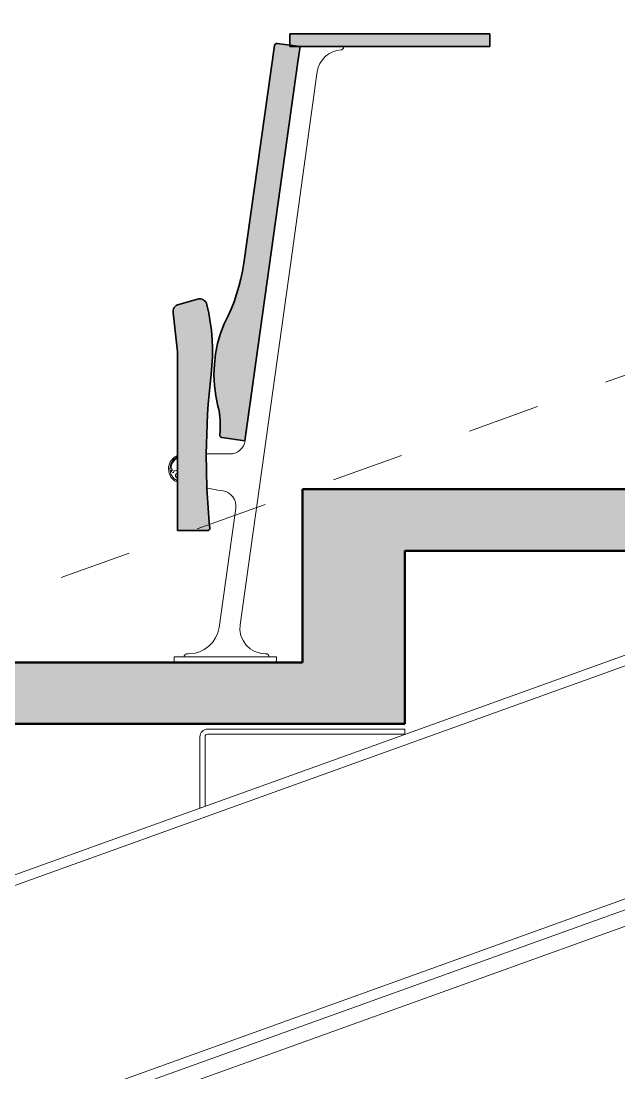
# Model space of a CAD drawing. Header units: millimetres. Extents: x -48147 to 1392261, y -496296 to 18123.
# Drawn here: x 1369408 to 1370575, y -490231 to -488178 of the extents above; entities that cross this region are included whole.
import ezdxf

# ---------------------------------------------------------------- set-up
doc = ezdxf.new("R2010")
doc.units = ezdxf.units.MM
doc.header["$MEASUREMENT"] = 0
doc.linetypes.add('Dashed', pattern=[2822.222233, 1411.111116, -1411.111116])
doc.linetypes.add('Wipeout_Contour', pattern=[1000, 0, -1000])
for name, color, linetype, lineweight in [('2D Layer_Pen_No__1', 7, 'Continuous', 13), ('A-15-M_Beam_Pen_No__87', 8, 'Continuous', 20), ('A-35-M_FFE_Sanitary_Pen_No__1', 7, 'Continuous', 13), ('New_A-35-M_FFE_Fixed_Pen_No__1', 7, 'Continuous', 13)]:
    doc.layers.add(name, color=color, linetype=linetype, lineweight=lineweight)
doc.layers.add('New_A-20-M_Floor_Slab', color=7, linetype='Continuous')
doc.layers.add('New_A-35-M_FFE_Fixed', color=7, linetype='Continuous')
for name, color, linetype, lineweight, true_color in [('New_A-20-M_Floor_Slab_Pen_No__107', 7, 'Continuous', 15, 0xa6a6a6), ('New_A-20-M_Floor_Slab_Pen_No__27', 7, 'Continuous', 50, 0x2a2a2a), ('New_A-20-M_Floor_Slab_Pen_No__29', 7, 'Continuous', 50, 0x2a2a2a), ('New_A-20-M_Floor_Slab_Pen_No__81', 7, 'Continuous', 20, 0x6a6a6a), ('New_A-35-M_FFE_Fixed_Pen_No__104', 7, 'Continuous', 15, 0xa6a6a6), ('New_A-35-M_FFE_Fixed_Pen_No__44', 7, 'Continuous', 35, 0x444444)]:
    doc.layers.add(name, color=color, linetype=linetype, lineweight=lineweight, true_color=true_color)

# ---------------------------------------------------------------- blocks, each defined once
blk = doc.blocks.new('Section Elem_26_1', base_point=(1317838.7, -491795.5))
at = {"layer": 'New_A-20-M_Floor_Slab_Pen_No__107', "linetype": 'Continuous', "lineweight": 0, "true_color": 0x535353}
blk.add_hatch(color=251, dxfattribs=at).paths.add_polyline_path([(1370157.2, -489212), (1369957.2, -489212), (1369957.2, -489430), (1370157.2, -489430)])
at = {"layer": 'New_A-20-M_Floor_Slab_Pen_No__27', "linetype": 'Continuous'}
for p, q in [((1369957.2, -489212), (1369957.2, -489430)), ((1370157.2, -489212), (1370157.2, -489430))]:
    blk.add_line(p, q, dxfattribs=at)
blk = doc.blocks.new('Section Elem_39_1', base_point=(1317838.7, -491795.5))
at = {"layer": 'New_A-35-M_FFE_Fixed_Pen_No__44', "linetype": 'Continuous'}
for p, q in [((1370322.8, -488203.3), (1369932.8, -488203.3)), ((1370322.8, -488203.3), (1370322.8, -488228.3)), ((1369713.8, -488980.2), (1369713.2, -488980.2)), ((1369713.7, -489124.2), (1369713.2, -489124.2)), ((1369713.7, -489124.2), (1369713.7, -489172.7))]:
    blk.add_line(p, q, dxfattribs=at)
at = {"color": 254, "linetype": 'Wipeout_Contour', "lineweight": 0, "ltscale": 63993432.40692092}
blk.add_wipeout([(1369698.5, -489052.2), (1369700.5, -489062.3), (1369706.2, -489070.9), (1369713.2, -489075.5), (1369713.2, -489070.1), (1369712.4, -489070), (1369710.6, -489068.5), (1369709.7, -489066.4), (1369709.9, -489064.1), (1369711.2, -489062.2), (1369713.2, -489061.1), (1369713.2, -489061.1), (1369713.2, -489053.9), (1369713, -489054.2), (1369711.9, -489055.1), (1369710.6, -489055.7), (1369709.2, -489056.1), (1369707.8, -489056.2), (1369706.4, -489056), (1369705.8, -489060.2), (1369700.3, -489057.2), (1369703.5, -489054.4), (1369702.8, -489053.7), (1369702.2, -489053), (1369701.8, -489052.1), (1369701.4, -489051.2), (1369701.2, -489050.3), (1369701.1, -489049.3), (1369701.2, -489048.3), (1369701.4, -489047.4), (1369701.9, -489045.3), (1369702.6, -489043.3), (1369703.4, -489041.4), (1369704.5, -489039.6), (1369705.6, -489037.9), (1369707, -489036.2), (1369708.4, -489034.7), (1369710, -489033.4), (1369711.5, -489032.3), (1369713, -489031.4), (1369713.2, -489031.3), (1369713.2, -489029), (1369706.2, -489033.6), (1369700.5, -489042.2)], dxfattribs=at).dxf.layer = 'New_A-35-M_FFE_Fixed'
at = {"color": 254, "linetype": 'Wipeout_Contour', "lineweight": 0, "ltscale": 5818462.530730408}
blk.add_wipeout([(1369906.7, -489429.3), (1369906.7, -489419.3), (1369706.7, -489419.3), (1369706.7, -489429.3)], dxfattribs=at).dxf.layer = 'New_A-35-M_FFE_Fixed'
at = {"layer": 'New_A-35-M_FFE_Fixed_Pen_No__1', "linetype": 'Continuous'}
blk.add_line((1369706.7, -489429.3), (1369706.7, -489419.3), dxfattribs=at)
at = {"color": 254, "linetype": 'Wipeout_Contour', "lineweight": 0, "ltscale": 139634086.608071}
blk.add_wipeout([(1369726.8, -489417.3), (1369726.7, -489418.3), (1369726.7, -489419.3), (1369891.7, -489419.3), (1369891.7, -489418.3), (1369891.7, -489417.3), (1369891.4, -489416.4), (1369890.9, -489415.5), (1369890.3, -489414.7), (1369889.5, -489414.1), (1369888.7, -489413.6), (1369887.7, -489413.4), (1369886.7, -489413.3), (1369885.2, -489413.3), (1369874.6, -489412.1), (1369864.5, -489408.8), (1369855.3, -489403.3), (1369847.5, -489396.1), (1369841.4, -489387.3), (1369837.3, -489377.5), (1369835.4, -489367), (1369835.7, -489356.4), (1369986.3, -488277.4), (1369988.2, -488269.1), (1369991.5, -488261.1), (1369996.2, -488253.9), (1370002, -488247.5), (1370008.8, -488242.3), (1370016.4, -488238.3), (1370024.5, -488235.6), (1370033.1, -488234.4), (1370034, -488234.3), (1370034.9, -488234), (1370035.7, -488233.5), (1370036.4, -488232.9), (1370037, -488232.1), (1370037.4, -488231.3), (1370037.7, -488230.4), (1370037.8, -488229.4), (1370037.8, -488228.3), (1369952.8, -488228.3), (1369845.4, -488997.4), (1369844.2, -489002.6), (1369842.1, -489007.5), (1369839.1, -489012), (1369835.4, -489015.9), (1369831.1, -489019), (1369826.2, -489021.3), (1369821, -489022.8), (1369815.7, -489023.2), (1369769.7, -489023.2), (1369769.7, -489026.9), (1369769.7, -489030.5), (1369769.7, -489034.1), (1369769.7, -489037.7), (1369769.8, -489041.4), (1369769.8, -489045), (1369769.9, -489048.6), (1369769.9, -489052.2), (1369770, -489056.9), (1369770.1, -489061.6), (1369770.2, -489066.3), (1369770.3, -489071), (1369770.5, -489075.6), (1369770.6, -489080.3), (1369770.8, -489085), (1369771, -489089.7), (1369771, -489089.9), (1369772.5, -489090.2), (1369782.5, -489091.9), (1369792.5, -489093.5), (1369802.5, -489095.2), (1369808.1, -489096.7), (1369813.2, -489099.3), (1369817.8, -489102.8), (1369821.6, -489107.1), (1369824.5, -489112), (1369826.4, -489117.4), (1369827.3, -489123.1), (1369827.1, -489128.9), (1369794.6, -489361.6), (1369792.2, -489372), (1369787.9, -489381.9), (1369782, -489390.8), (1369774.5, -489398.5), (1369765.8, -489404.8), (1369756.2, -489409.5), (1369745.8, -489412.3), (1369735.2, -489413.3), (1369731.7, -489413.3), (1369730.8, -489413.4), (1369729.8, -489413.6), (1369729, -489414.1), (1369728.2, -489414.7), (1369727.6, -489415.5), (1369727.1, -489416.4)], dxfattribs=at).dxf.layer = 'New_A-35-M_FFE_Fixed'
at = {"color": 254, "linetype": 'Wipeout_Contour', "lineweight": 0, "ltscale": 21815918.92252384}
blk.add_wipeout([(1369699.3, -489038.5), (1369696.1, -489048.4), (1369696.6, -489058.8), (1369700.7, -489068.3), (1369707.9, -489075.8), (1369713.2, -489078.3), (1369713.2, -489075.5), (1369706.2, -489070.9), (1369700.5, -489062.3), (1369698.5, -489052.2), (1369700.5, -489042.2), (1369706.2, -489033.6), (1369713.2, -489029), (1369713.2, -489025.9), (1369705.7, -489030.4)], dxfattribs=at).dxf.layer = 'New_A-35-M_FFE_Fixed'
at = {"layer": 'New_A-35-M_FFE_Fixed_Pen_No__104', "linetype": 'Continuous'}
for points in [[(1370322.8, -488228.3), (1370322.8, -488203.3), (1369932.8, -488203.3), (1369932.8, -488228.3)], [(1369902.8, -488225.4), (1369902.6, -488226.4), (1369842.7, -488650.8), (1369840.2, -488666.2), (1369837.1, -488681.5), (1369833.3, -488696.6), (1369828.8, -488711.5), (1369823.8, -488726.3), (1369818.1, -488740.8), (1369811.8, -488755), (1369804.9, -488769), (1369797.6, -488788.2), (1369791.8, -488807.9), (1369787.8, -488828), (1369785.4, -488848.4), (1369784.6, -488868.9), (1369785.6, -488889.4), (1369788.2, -488909.7), (1369792.4, -488929.8), (1369794, -488936.6), (1369795.3, -488943.5), (1369796.2, -488950.5), (1369796.8, -488957.5), (1369797.1, -488964.5), (1369797.1, -488971.5), (1369796.7, -488978.5), (1369796, -488985.5), (1369796, -488986.5), (1369796.2, -488987.5), (1369796.5, -488988.4), (1369797, -488989.2), (1369797.7, -488989.9), (1369798.5, -488990.5), (1369799.3, -488990.9), (1369800.3, -488991.1), (1369844.9, -488997.3), (1369948.6, -488258.1), (1369952.8, -488228.3), (1369908.2, -488222.1), (1369907.2, -488222.1), (1369906.3, -488222.2), (1369905.3, -488222.6), (1369904.5, -488223.1), (1369903.8, -488223.7), (1369903.2, -488224.5)]]:
    blk.add_hatch(color=256, dxfattribs=at).paths.add_polyline_path(points)
at = {"layer": 'New_A-35-M_FFE_Fixed_Pen_No__1', "linetype": 'Continuous'}
for p, q in [((1370002, -488247.5), (1369996.2, -488253.9)), ((1370008.8, -488242.3), (1370002, -488247.5)), ((1370016.4, -488238.3), (1370008.8, -488242.3)), ((1370024.5, -488235.6), (1370016.4, -488238.3)), ((1370033.1, -488234.4), (1370024.5, -488235.6)), ((1370034, -488234.3), (1370033.1, -488234.4)), ((1370034.9, -488234), (1370034, -488234.3)), ((1370035.7, -488233.5), (1370034.9, -488234)), ((1370036.4, -488232.9), (1370035.7, -488233.5)), ((1370037, -488232.1), (1370036.4, -488232.9)), ((1370037.4, -488231.3), (1370037, -488232.1)), ((1370037.7, -488230.4), (1370037.4, -488231.3)), ((1370037.8, -488229.4), (1370037.7, -488230.4)), ((1370037.8, -488228.3), (1370037.8, -488229.4)), ((1369925.4, -488424.2), (1369948.6, -488258.1)), ((1369991.5, -488261.1), (1369988.2, -488269.1)), ((1369996.2, -488253.9), (1369991.5, -488261.1)), ((1369985.1, -488285.9), (1369937.7, -488625.9)), ((1369986.3, -488277.4), (1369985.1, -488285.9)), ((1369988.2, -488269.1), (1369986.3, -488277.4)), ((1369898, -488620.3), (1369925.4, -488424.2)), ((1369937.7, -488625.9), (1369835.7, -489356.4)), ((1369851.9, -488951.3), (1369898, -488620.3)), ((1369845.4, -488997.4), (1369851.9, -488951.3)), ((1369842.1, -489007.5), (1369844.2, -489002.6)), ((1369844.2, -489002.6), (1369845.4, -488997.4)), ((1369769.7, -489023.2), (1369815.7, -489023.2)), ((1369815.7, -489023.2), (1369821, -489022.8)), ((1369821, -489022.8), (1369826.2, -489021.3)), ((1369826.2, -489021.3), (1369831.1, -489019)), ((1369831.1, -489019), (1369835.4, -489015.9)), ((1369835.4, -489015.9), (1369839.1, -489012)), ((1369839.1, -489012), (1369842.1, -489007.5)), ((1369772.5, -489090.2), (1369771, -489089.9)), ((1369782.5, -489091.9), (1369772.5, -489090.2)), ((1369792.5, -489093.5), (1369782.5, -489091.9)), ((1369802.5, -489095.2), (1369792.5, -489093.5)), ((1369808.1, -489096.7), (1369802.5, -489095.2)), ((1369813.2, -489099.3), (1369808.1, -489096.7)), ((1369817.8, -489102.8), (1369813.2, -489099.3)), ((1369821.6, -489107.1), (1369817.8, -489102.8)), ((1369824.5, -489112), (1369821.6, -489107.1)), ((1369794.6, -489361.6), (1369827.1, -489128.9)), ((1369826.4, -489117.4), (1369824.5, -489112)), ((1369827.3, -489123.1), (1369826.4, -489117.4)), ((1369827.1, -489128.9), (1369827.3, -489123.1)), ((1369787.9, -489381.9), (1369792.2, -489372)), ((1369792.2, -489372), (1369794.6, -489361.6)), ((1369835.7, -489356.4), (1369835.4, -489367)), ((1369835.4, -489367), (1369837.3, -489377.5)), ((1369774.5, -489398.5), (1369782, -489390.8)), ((1369782, -489390.8), (1369787.9, -489381.9)), ((1369837.3, -489377.5), (1369841.4, -489387.3)), ((1369841.4, -489387.3), (1369847.5, -489396.1)), ((1369847.5, -489396.1), (1369855.3, -489403.3)), ((1369726.7, -489418.3), (1369726.8, -489417.3)), ((1369726.8, -489417.3), (1369727.1, -489416.4)), ((1369727.1, -489416.4), (1369727.6, -489415.5)), ((1369727.6, -489415.5), (1369728.2, -489414.7)), ((1369728.2, -489414.7), (1369729, -489414.1)), ((1369729, -489414.1), (1369729.8, -489413.6)), ((1369729.8, -489413.6), (1369730.8, -489413.4)), ((1369730.8, -489413.4), (1369731.7, -489413.3)), ((1369731.7, -489413.3), (1369735.2, -489413.3)), ((1369735.2, -489413.3), (1369745.8, -489412.3)), ((1369745.8, -489412.3), (1369756.2, -489409.5)), ((1369756.2, -489409.5), (1369765.8, -489404.8)), ((1369765.8, -489404.8), (1369774.5, -489398.5)), ((1369855.3, -489403.3), (1369864.5, -489408.8)), ((1369864.5, -489408.8), (1369874.6, -489412.1)), ((1369874.6, -489412.1), (1369885.2, -489413.3)), ((1369885.2, -489413.3), (1369886.7, -489413.3)), ((1369886.7, -489413.3), (1369887.7, -489413.4)), ((1369887.7, -489413.4), (1369888.7, -489413.6)), ((1369888.7, -489413.6), (1369889.5, -489414.1)), ((1369889.5, -489414.1), (1369890.3, -489414.7)), ((1369890.3, -489414.7), (1369890.9, -489415.5)), ((1369890.9, -489415.5), (1369891.4, -489416.4)), ((1369891.4, -489416.4), (1369891.7, -489417.3)), ((1369891.7, -489417.3), (1369891.7, -489418.3)), ((1369706.7, -489419.3), (1369906.7, -489419.3)), ((1369906.7, -489429.3), (1369706.7, -489429.3)), ((1369726.7, -489419.3), (1369726.7, -489418.3)), ((1369891.7, -489418.3), (1369891.7, -489419.3)), ((1369906.7, -489419.3), (1369906.7, -489429.3))]:
    blk.add_line(p, q, dxfattribs=at)
at = {"layer": 'New_A-35-M_FFE_Fixed_Pen_No__44', "linetype": 'Continuous'}
for p in [(1369932.8, -488203.3), (1370322.8, -488228.3)]:
    blk.add_line(p, (1369932.8, -488228.3), dxfattribs=at)
at = {"layer": 'New_A-35-M_FFE_Fixed_Pen_No__44', "linetype": 'Continuous', "flags": 128}
for points in [[(1369952.8, -488228.3), (1369908.2, -488222.1), (1369907.2, -488222.1), (1369906.3, -488222.2), (1369905.3, -488222.6), (1369904.5, -488223.1), (1369903.8, -488223.7), (1369903.2, -488224.5), (1369902.8, -488225.4), (1369902.6, -488226.4), (1369842.7, -488650.8), (1369840.2, -488666.2), (1369837.1, -488681.5), (1369833.3, -488696.6), (1369828.8, -488711.5), (1369823.8, -488726.3), (1369818.1, -488740.8), (1369811.8, -488755), (1369804.9, -488769), (1369797.6, -488788.2), (1369791.8, -488807.9), (1369787.8, -488828), (1369785.4, -488848.4), (1369784.6, -488868.9), (1369785.6, -488889.4), (1369788.2, -488909.7), (1369792.4, -488929.8), (1369794, -488936.6), (1369795.3, -488943.5), (1369796.2, -488950.5), (1369796.8, -488957.5), (1369797.1, -488964.5), (1369797.1, -488971.5), (1369796.7, -488978.5), (1369796, -488985.5), (1369796, -488986.5), (1369796.2, -488987.5), (1369796.5, -488988.4), (1369797, -488989.2), (1369797.7, -488989.9), (1369798.5, -488990.5), (1369799.3, -488990.9), (1369800.3, -488991.1), (1369844.9, -488997.3)], [(1369952.8, -488228.3), (1369948.6, -488258.1), (1369844.9, -488997.3)]]:
    blk.add_lwpolyline(points, dxfattribs=at)
at = {"color": 254, "linetype": 'Wipeout_Contour', "lineweight": 0, "ltscale": 42177428.34669127}
blk.add_wipeout([(1369703.5, -489054.4), (1369700.3, -489057.2), (1369705.8, -489060.2), (1369706.4, -489056), (1369707.8, -489056.2), (1369709.2, -489056.1), (1369710.6, -489055.7), (1369711.9, -489055.1), (1369713, -489054.2), (1369713.2, -489053.9), (1369713.2, -489031.3), (1369713, -489031.4), (1369711.5, -489032.3), (1369710, -489033.4), (1369708.4, -489034.7), (1369707, -489036.2), (1369705.6, -489037.9), (1369704.5, -489039.6), (1369703.4, -489041.4), (1369702.6, -489043.3), (1369701.9, -489045.3), (1369701.4, -489047.4), (1369701.2, -489048.3), (1369701.1, -489049.3), (1369701.2, -489050.3), (1369701.4, -489051.2), (1369701.8, -489052.1), (1369702.2, -489053), (1369702.8, -489053.7)], dxfattribs=at).dxf.layer = 'New_A-35-M_FFE_Fixed'
at = {"layer": 'New_A-35-M_FFE_Fixed_Pen_No__1', "linetype": 'Continuous'}
for p, q in [((1369705.7, -489030.4), (1369713.2, -489025.9)), ((1369696.1, -489048.4), (1369699.3, -489038.5)), ((1369699.3, -489038.5), (1369705.7, -489030.4)), ((1369700.5, -489042.2), (1369706.2, -489033.6)), ((1369701.1, -489049.3), (1369701.2, -489048.3)), ((1369701.2, -489048.3), (1369701.4, -489047.4)), ((1369701.4, -489047.4), (1369701.9, -489045.3)), ((1369701.9, -489045.3), (1369702.6, -489043.3)), ((1369702.6, -489043.3), (1369703.4, -489041.4)), ((1369703.4, -489041.4), (1369704.5, -489039.6)), ((1369704.5, -489039.6), (1369705.6, -489037.9)), ((1369705.6, -489037.9), (1369707, -489036.2)), ((1369706.2, -489033.6), (1369713.2, -489029)), ((1369707, -489036.2), (1369708.4, -489034.7)), ((1369708.4, -489034.7), (1369710, -489033.4)), ((1369710, -489033.4), (1369711.5, -489032.3)), ((1369711.5, -489032.3), (1369713, -489031.4)), ((1369713, -489031.4), (1369713.2, -489031.3)), ((1369696.6, -489058.8), (1369696.1, -489048.4)), ((1369701.2, -489050.3), (1369701.1, -489049.3))]:
    blk.add_line(p, q, dxfattribs=at)
at = {"color": 254, "linetype": 'Wipeout_Contour', "lineweight": 0, "ltscale": 11635242.82482694}
blk.add_wipeout([(1369709.7, -489066.4), (1369710.6, -489068.5), (1369712.4, -489070), (1369713.2, -489070.1), (1369713.2, -489061.1), (1369713.2, -489061.1), (1369711.2, -489062.2), (1369709.9, -489064.1)], dxfattribs=at).dxf.layer = 'New_A-35-M_FFE_Fixed'
at = {"layer": 'New_A-35-M_FFE_Fixed_Pen_No__104', "linetype": 'Continuous'}
blk.add_hatch(color=256, dxfattribs=at).paths.add_polyline_path([(1369775.8, -489170.3), (1369776.3, -489169.3), (1369776.5, -489168.3), (1369776.5, -489167.3), (1369775.6, -489157.6), (1369774.7, -489147.9), (1369773.9, -489138.2), (1369773.2, -489128.5), (1369772.6, -489118.8), (1369772, -489109.1), (1369771.5, -489099.4), (1369771, -489089.7), (1369770.8, -489085), (1369770.6, -489080.3), (1369770.5, -489075.6), (1369770.3, -489071), (1369770.2, -489066.3), (1369770.1, -489061.6), (1369770, -489056.9), (1369769.9, -489052.2), (1369769.9, -489048.6), (1369769.8, -489045), (1369769.8, -489041.4), (1369769.7, -489037.7), (1369769.7, -489034.1), (1369769.7, -489030.5), (1369769.7, -489026.9), (1369769.7, -489023.2), (1369770, -489003.8), (1369770.5, -488984.3), (1369771.2, -488964.8), (1369772.3, -488945.4), (1369773.6, -488926), (1369775.1, -488906.6), (1369777, -488887.2), (1369779.1, -488867.8), (1369780.7, -488850.8), (1369781.6, -488833.7), (1369781.7, -488816.6), (1369781, -488799.6), (1369779.6, -488782.5), (1369777.5, -488765.5), (1369774.6, -488748.7), (1369771, -488732), (1369770, -488729.1), (1369768.5, -488726.5), (1369766.5, -488724.3), (1369764, -488722.5), (1369761.3, -488721.3), (1369758.3, -488720.6), (1369755.3, -488720.5), (1369752.4, -488721), (1369715.8, -488731.4), (1369713.2, -488732.3), (1369710.9, -488733.7), (1369708.9, -488735.5), (1369707.2, -488737.6), (1369706, -488740), (1369705.2, -488742.6), (1369704.8, -488745.3), (1369705, -488748), (1369713.8, -488823.9), (1369713.8, -488980.2), (1369713.2, -488980.2), (1369713.2, -489112.2), (1369713.2, -489124.2), (1369713.7, -489124.2), (1369713.7, -489172.7), (1369719.7, -489172.7), (1369731.7, -489172.7), (1369771.5, -489172.7), (1369772.6, -489172.6), (1369773.6, -489172.3), (1369774.5, -489171.8), (1369775.2, -489171.1)])
at = {"layer": 'New_A-35-M_FFE_Fixed_Pen_No__1', "linetype": 'Continuous'}
for p, q in [((1369698.5, -489052.2), (1369700.5, -489042.2)), ((1369700.7, -489068.3), (1369696.6, -489058.8)), ((1369700.5, -489062.3), (1369698.5, -489052.2)), ((1369700.3, -489057.2), (1369703.5, -489054.4)), ((1369705.8, -489060.2), (1369700.3, -489057.2)), ((1369706.2, -489070.9), (1369700.5, -489062.3)), ((1369707.9, -489075.8), (1369700.7, -489068.3)), ((1369701.4, -489051.2), (1369701.2, -489050.3)), ((1369701.8, -489052.1), (1369701.4, -489051.2)), ((1369702.2, -489053), (1369701.8, -489052.1)), ((1369702.8, -489053.7), (1369702.2, -489053)), ((1369703.5, -489054.4), (1369702.8, -489053.7)), ((1369706.4, -489056), (1369705.8, -489060.2)), ((1369707.8, -489056.2), (1369706.4, -489056)), ((1369709.2, -489056.1), (1369707.8, -489056.2)), ((1369710.6, -489055.7), (1369709.2, -489056.1)), ((1369709.9, -489064.1), (1369709.7, -489066.4)), ((1369709.7, -489066.4), (1369710.6, -489068.5)), ((1369711.2, -489062.2), (1369709.9, -489064.1)), ((1369711.9, -489055.1), (1369710.6, -489055.7)), ((1369710.6, -489068.5), (1369712.4, -489070)), ((1369713.2, -489061.1), (1369711.2, -489062.2)), ((1369713, -489054.2), (1369711.9, -489055.1)), ((1369713.2, -489053.9), (1369713, -489054.2)), ((1369713.2, -489075.5), (1369706.2, -489070.9)), ((1369713.2, -489078.3), (1369707.9, -489075.8)), ((1369712.4, -489070), (1369713.2, -489070.1))]:
    blk.add_line(p, q, dxfattribs=at)
at = {"layer": 'New_A-35-M_FFE_Fixed_Pen_No__44', "linetype": 'Continuous', "flags": 128}
for points in [[(1369713.7, -489172.7), (1369719.7, -489172.7), (1369731.7, -489172.7), (1369771.5, -489172.7), (1369772.6, -489172.6), (1369773.6, -489172.3), (1369774.5, -489171.8), (1369775.2, -489171.1), (1369775.8, -489170.3), (1369776.3, -489169.3), (1369776.5, -489168.3), (1369776.5, -489167.3), (1369775.6, -489157.6), (1369774.7, -489147.9), (1369773.9, -489138.2), (1369773.2, -489128.5), (1369772.6, -489118.8), (1369772, -489109.1), (1369771.5, -489099.4), (1369771, -489089.7), (1369770.8, -489085), (1369770.6, -489080.3), (1369770.5, -489075.6), (1369770.3, -489071), (1369770.2, -489066.3), (1369770.1, -489061.6), (1369770, -489056.9), (1369769.9, -489052.2), (1369769.9, -489048.6), (1369769.8, -489045), (1369769.8, -489041.4), (1369769.7, -489037.7), (1369769.7, -489034.1), (1369769.7, -489030.5), (1369769.7, -489026.9), (1369769.7, -489023.2), (1369770, -489003.8), (1369770.5, -488984.3), (1369771.2, -488964.8), (1369772.3, -488945.4), (1369773.6, -488926), (1369775.1, -488906.6), (1369777, -488887.2), (1369779.1, -488867.8), (1369780.7, -488850.8), (1369781.6, -488833.7), (1369781.7, -488816.6), (1369781, -488799.6), (1369779.6, -488782.5), (1369777.5, -488765.5), (1369774.6, -488748.7), (1369771, -488732), (1369770, -488729.1), (1369768.5, -488726.5), (1369766.5, -488724.3), (1369764, -488722.5), (1369761.3, -488721.3), (1369758.3, -488720.6), (1369755.3, -488720.5), (1369752.4, -488721), (1369715.8, -488731.4), (1369713.2, -488732.3), (1369710.9, -488733.7), (1369708.9, -488735.5), (1369707.2, -488737.6), (1369706, -488740), (1369705.2, -488742.6), (1369704.8, -488745.3), (1369705, -488748), (1369713.8, -488823.9), (1369713.8, -488980.2)], [(1369713.2, -488980.2), (1369713.2, -489112.2), (1369713.2, -489124.2)]]:
    blk.add_lwpolyline(points, dxfattribs=at)
blk = doc.blocks.new('Section Elem_46_1', base_point=(1317838.7, -491795.5))
at = {"layer": 'New_A-20-M_Floor_Slab_Pen_No__81', "linetype": 'Continuous', "lineweight": 0, "true_color": 0x353535}
blk.add_hatch(color=250, dxfattribs=at).paths.add_polyline_path([(1369017.2, -489430), (1369017.2, -489550), (1370157.2, -489550), (1370157.2, -489430)])
at = {"layer": 'New_A-20-M_Floor_Slab_Pen_No__29', "linetype": 'Continuous'}
for p, q in [((1369017.2, -489430), (1369017.2, -489550)), ((1369957.2, -489430), (1369017.2, -489430)), ((1370157.2, -489430), (1370157.2, -489550)), ((1370157.2, -489550), (1369217.2, -489550))]:
    blk.add_line(p, q, dxfattribs=at)
blk = doc.blocks.new('Section Elem_47_1', base_point=(1317838.7, -491795.5))
at = {"layer": 'New_A-20-M_Floor_Slab_Pen_No__81', "linetype": 'Continuous', "lineweight": 0, "true_color": 0x353535}
blk.add_hatch(color=250, dxfattribs=at).paths.add_polyline_path([(1369957.2, -489092), (1369957.2, -489212), (1371097.2, -489212), (1371097.2, -489092)])
at = {"layer": 'New_A-20-M_Floor_Slab_Pen_No__29', "linetype": 'Continuous'}
for p, q in [((1369957.2, -489092), (1369957.2, -489212)), ((1370897.2, -489092), (1369957.2, -489092)), ((1371097.2, -489092), (1371097.2, -489212)), ((1371097.2, -489212), (1370157.2, -489212))]:
    blk.add_line(p, q, dxfattribs=at)

msp = doc.modelspace()

# ---------------------------------------------------------------- linework, layer by layer
at = {"layer": '2D Layer_Pen_No__1', "linetype": 'Continuous', "flags": 128}
msp.add_lwpolyline([(1369757.2, -489714.4), (1369757.2, -489575, -0.414214), (1369772.2, -489560), (1370157.2, -489560), (1370157.2, -489570), (1369772.2, -489570, 0.414214), (1369767.2, -489575), (1369767.2, -489710.8)], format="xyb", dxfattribs=at)

# ---------------------------------------------------------------- block references
at = {"layer": 'New_A-20-M_Floor_Slab'}
msp.add_blockref('Section Elem_26_1', (1317838.7, -491795.5), dxfattribs=at)

# ---------------------------------------------------------------- next in the draw order: block references
at = {"layer": 'New_A-35-M_FFE_Fixed'}
msp.add_blockref('Section Elem_39_1', (1317838.7, -491795.5), dxfattribs=at)

# ---------------------------------------------------------------- next in the draw order: linework, layer by layer
at = {"layer": 'A-15-M_Beam_Pen_No__87', "linetype": 'Continuous'}
for p, q in [((1368277.2, -490246.6), (1373967.2, -488200.8)), ((1368277.2, -490267.4), (1373967.2, -488221.6)), ((1368277.2, -490722.2), (1373967.2, -488676.4)), ((1368277.2, -490743.1), (1373967.2, -488697.3)), ((1368287.5, -490771.7), (1373977.5, -488725.8))]:
    msp.add_line(p, q, dxfattribs=at)
at = {"layer": 'A-35-M_FFE_Sanitary_Pen_No__1', "linetype": 'Dashed', "ltscale": 0.1}
msp.add_line((1363377.2, -491458), (1373717.2, -487745.5), dxfattribs=at)

# ---------------------------------------------------------------- next in the draw order: block references
at = {"layer": 'New_A-20-M_Floor_Slab'}
for name in ['Section Elem_47_1', 'Section Elem_46_1']:
    msp.add_blockref(name, (1317838.7, -491795.5), dxfattribs=at)

doc.saveas('drawing.dxf')
